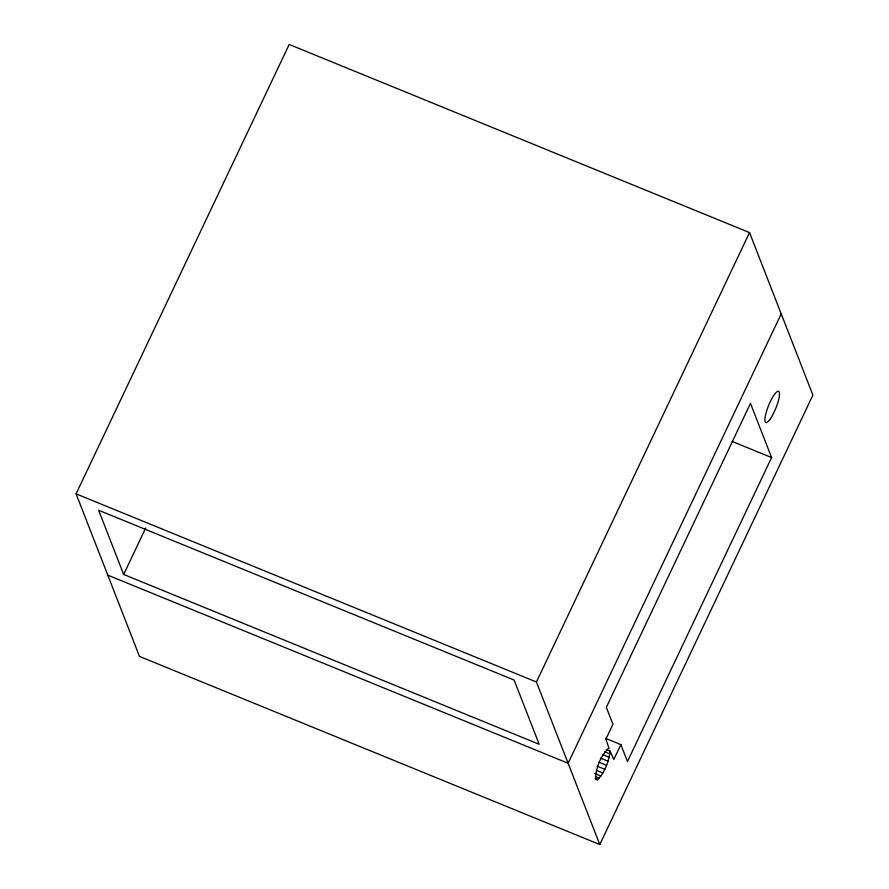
<?xml version="1.0" encoding="UTF-8"?>
<svg xmlns="http://www.w3.org/2000/svg" width="889" height="889" viewBox="0 0 889 889"><rect width="100%" height="100%" fill="white"/><g stroke="black" fill="none" stroke-linecap="round" stroke-linejoin="round"><path stroke-width="1.33" d="M605.598 738.359L620.855 744.604L627.456 761.54L771.596 457.557L750.472 403.373L606.331 707.344L612.932 724.279L605.876 739.17L609.076 748.516L607.898 748.782C600.486 756.717 595.574 768.196 595.719 779.097L596.475 779.909L597.652 779.642C605.009 772.197 608.809 761.406 610.11 751.149L606.287 749.594M76.098 493.862L289.203 44.45L749.527 232.585L812.902 395.138L599.797 844.55L139.473 656.415L76.098 493.862L536.423 681.996L599.797 844.55M123.671 574.45L98.635 510.242L514.131 680.063L539.167 744.271L123.671 574.45L145.685 528.033M536.423 681.996L749.527 232.585M781.209 313.861L568.104 763.273L107.791 575.139M620.855 744.604L613.799 759.484L610.11 751.149M732.18 441.444L771.596 457.557M604.787 751.783L609.876 753.861M602.809 754.683L609.165 757.284M600.386 758.05L608.02 761.173M598.886 762.151L606.52 765.273M597.13 766.174L604.753 769.296M596.508 770.374L602.864 772.974M594.608 773.463L600.964 776.053M595.374 776.775L599.186 778.331M595.108 778.608L597.652 779.642M770.374 418.786A16.924 3.867 -67.8 0 0 779.253 392.049A16.924 3.867 -67.8 0 0 766.951 409.985A16.924 3.867 -67.8 0 0 770.374 418.786"/></g></svg>
